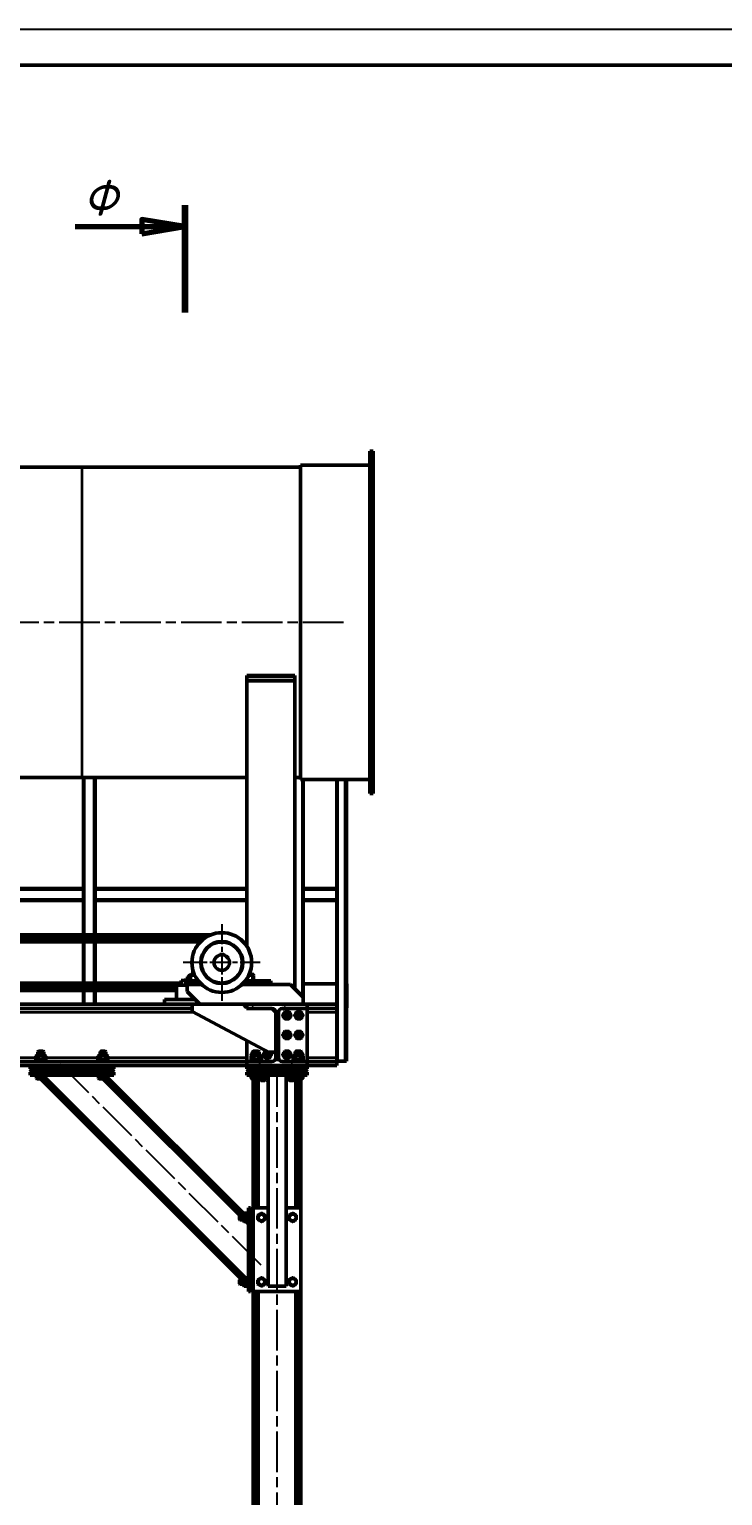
# Model space of a CAD drawing. Header units: millimetres. Extents: x 0 to 25230, y 0 to 17820.
# Drawn here: x 16564 to 19466, y 11676 to 17820 of the extents above; entities that cross this region are included whole.
import ezdxf

# ---------------------------------------------------------------- set-up
doc = ezdxf.new("R2010")
doc.units = ezdxf.units.MM
doc.header["$LTSCALE"] = 30
doc.linetypes.add('CHAIN', pattern=[0.7087, 0.4724, -0.0591, 0.1181, -0.0591])
for name, color, linetype, lineweight in [('Видимые тонкие (ГОСТ)', 7, 'Continuous', 35), ('Видимый контур (ГОСТ)', 7, 'Continuous', 50), ('Кромка (ГОСТ)', 7, 'Continuous', 50), ('Линия  разреза (ГОСТ)', 7, 'CHAIN', 70), ('Линия резьбы (ГОСТ)', 7, 'Continuous', 25), ('Маркер центра (ГОСТ)', 7, 'Continuous', 25), ('Осевая линия (ГОСТ)', 7, 'Continuous', 25), ('Штриховка (ГОСТ)', 7, 'Continuous', 18)]:
    doc.layers.add(name, color=color, linetype=linetype, lineweight=lineweight)
doc.styles.add('Увеличенный текст (ГОСТ)', font='GOST Common Italic.ttf')

# ---------------------------------------------------------------- blocks, each defined once
blk = doc.blocks.new('Рамки ГОСТ_ граница 594x841_2')
at = {"layer": 'Кромка (ГОСТ)', "lineweight": 25}
blk.add_line((0, 594), (841, 594), dxfattribs=at)
at = {"layer": 'Кромка (ГОСТ)'}
blk.add_line((836, 589), (20, 589), dxfattribs=at)
blk = doc.blocks.new('2dTransSection11')
at = {"layer": 'Линия  разреза (ГОСТ)', "linetype": 'Continuous', "lineweight": 140}
blk.add_line((573.81, 569.46), (573.81, 554.46), dxfattribs=at)
at = {"layer": 'Линия  разреза (ГОСТ)', "linetype": 'Continuous'}
for p, q in [((573.81, 566.46), (567.81, 567.46)), ((567.81, 567.46), (567.81, 565.46)), ((558.51, 566.46), (567.81, 566.46)), ((567.81, 566.46), (573.81, 566.46)), ((567.81, 565.46), (573.81, 566.46))]:
    blk.add_line(p, q, dxfattribs=at)
at = {"layer": 'Линия  разреза (ГОСТ)', "linetype": 'Continuous', "flags": 128}
blk.add_lwpolyline([(567.81, 565.46), (573.81, 566.46), (567.81, 567.46), (567.81, 565.46)], dxfattribs=at)
at = {"layer": 'Линия  разреза (ГОСТ)'}
blk.add_solid([(567.81, 565.46), (573.81, 566.46), (567.81, 567.46), (567.81, 565.46)], dxfattribs=at)
at = {"layer": 'Линия  разреза (ГОСТ)', "insert": (559.62, 567.96), "char_height": 5, "attachment_point": 7, "style": 'Увеличенный текст (ГОСТ)'}
blk.add_mtext('Ф', dxfattribs=at)

msp = doc.modelspace()

# ---------------------------------------------------------------- hatches: boundary and pattern name
at = {"layer": 'Штриховка (ГОСТ)'}
h = msp.add_hatch(dxfattribs=at)
h.set_pattern_fill('ANSI31', color=256, scale=762, angle=-14.99997778, style=0)
h.set_pattern_definition([(30, (0, 0), (-47.62503, 82.4889), [])])
edge = h.paths.add_edge_path()
edge.add_ellipse((17369.0679, 13909.9985), major_axis=(-32.5, 0), ratio=1, start_angle=0, end_angle=360)
h = msp.add_hatch(dxfattribs=at)
h.set_pattern_fill('ANSI31', color=256, scale=762, style=0)
h.set_pattern_definition([(45, (0, 0), (-67.35192, 67.35192), [])])
edge = h.paths.add_edge_path()
edge.add_line((17474.5679, 13734.9985), (17474.5679, 13717.4985))
edge.add_line((17474.5679, 13717.4985), (17579.0679, 13717.4985))
edge.add_ellipse((17579.0679, 13701.4985), major_axis=(16, 0), ratio=1, start_angle=0, end_angle=90, ccw=False)
edge.add_line((17595.0679, 13701.4985), (17595.0679, 13511.4985))
edge.add_ellipse((17579.0679, 13511.4985), major_axis=(0, -16), ratio=1, start_angle=0, end_angle=90, ccw=False)
edge.add_line((17579.0679, 13495.4985), (17474.5679, 13495.4985))
edge.add_line((17474.5679, 13495.4985), (17474.5679, 13477.9985))
edge.add_line((17474.5679, 13477.9985), (17726.5679, 13477.9985))
edge.add_line((17726.5679, 13477.9985), (17726.5679, 13495.4985))
edge.add_line((17726.5679, 13495.4985), (17622.0679, 13495.4985))
edge.add_ellipse((17622.0679, 13511.4985), major_axis=(-16, 0), ratio=1, start_angle=0, end_angle=90, ccw=False)
edge.add_line((17606.0679, 13511.4985), (17606.0679, 13701.4985))
edge.add_ellipse((17622.0679, 13701.4985), major_axis=(0, 16), ratio=1, start_angle=0, end_angle=90, ccw=False)
edge.add_line((17622.0679, 13717.4985), (17726.5679, 13717.4985))
edge.add_line((17726.5679, 13717.4985), (17726.5679, 13734.9985))
edge.add_line((17726.5679, 13734.9985), (17474.5679, 13734.9985))

# ---------------------------------------------------------------- linework, layer by layer
at = {"layer": 'Видимые тонкие (ГОСТ)'}
for p, q in [((16783.4214, 15984.9985), (16783.4214, 14684.9985)), ((16794.0679, 14026.5787), (16794.0679, 14684.9985)), ((16835.0679, 14026.5787), (16835.0679, 14684.9985)), ((17705.0679, 14676.4985), (17705.0679, 13769.4985)), ((17855.0679, 13496.4985), (17855.0679, 14676.4985)), ((17886.0679, 13496.4985), (17886.0679, 14676.4985)), ((15969.5679, 14215.9985), (16789.5679, 14215.9985)), ((16839.5679, 14215.9985), (17474.5679, 14215.9985)), ((17709.5679, 14215.9985), (17850.5679, 14215.9985)), ((15969.5679, 14174.9985), (16789.5679, 14174.9985)), ((16839.5679, 14174.9985), (17474.5679, 14174.9985)), ((17709.5679, 14174.9985), (17850.5679, 14174.9985)), ((16794.0679, 13823.6183), (16794.0679, 13996.3787)), ((16835.0679, 13823.6183), (16835.0679, 13996.3787)), ((17224.0679, 13817.4985), (17224.0679, 13842.4985)), ((17241.5679, 13855.9985), (17236.5679, 13855.9985)), ((17241.5679, 13860.9985), (17241.5679, 13855.9985)), ((17241.5679, 13833.9985), (17241.5679, 13855.9985)), ((17241.5679, 13855.9985), (17256.3337, 13855.9985)), ((17481.8021, 13855.9985), (17496.5679, 13855.9985)), ((17496.5679, 13855.9985), (17496.5679, 13860.9985)), ((17501.5679, 13855.9985), (17496.5679, 13855.9985)), ((17496.5679, 13855.9985), (17496.5679, 13833.9985)), ((16794.0679, 13734.9985), (16794.0679, 13793.4183)), ((16835.0679, 13734.9985), (16835.0679, 13793.4183)), ((10113.0679, 13701.4985), (17251.6561, 13701.4985)), ((17726.5679, 13701.4985), (17850.5679, 13701.4985)), ((10056.7113, 13511.4985), (16590.7833, 13511.4985)), ((16632.3525, 13511.4985), (16850.7833, 13511.4985)), ((16892.3525, 13511.4985), (17474.5679, 13511.4985)), ((17726.5679, 13511.4985), (17850.5679, 13511.4985)), ((17457.6342, 12581.9985), (16616.6342, 13422.9985)), ((17471.5269, 12589.319), (16629.5679, 13431.278)), ((16853.5679, 13437.7948), (16853.3642, 13437.9985)), ((17442.5679, 12848.7948), (16868.3642, 13422.9985)), ((17460.0679, 12852.508), (16889.2445, 13423.3314)), ((17523.5679, 12881.9985), (17523.5679, 13422.9985)), ((17677.5679, 12881.9985), (17677.5679, 13422.9985)), ((17460.0679, 12831.2948), (17459.3642, 12831.9985)), ((17480.5679, 12810.7948), (17466.6847, 12824.678)), ((17523.5679, 9554.9985), (17523.5679, 12531.9985)), ((17677.5679, 9554.9985), (17677.5679, 12531.9985))]:
    msp.add_line(p, q, dxfattribs=at)
at = {"layer": 'Видимый контур (ГОСТ)'}
for p, q in [((17988.0679, 14617.9985), (17988.0679, 16051.9985)), ((17988.0679, 16051.9985), (18003.0679, 16051.9985)), ((18003.0679, 14617.9985), (18003.0679, 16051.9985)), ((16783.4214, 15984.9985), (15369.2079, 15984.9985)), ((17698.0679, 15984.9985), (16783.4214, 15984.9985)), ((17698.0679, 14676.4985), (17698.0679, 15993.4985)), ((17698.0679, 15993.4985), (17988.0679, 15993.4985)), ((17674.5679, 15112.6854), (17474.5679, 15112.6854)), ((17474.5679, 15107.8971), (17474.5679, 15112.6854)), ((17474.5679, 15107.8971), (17674.5679, 15107.8971)), ((17474.5679, 15090.9985), (17474.5679, 15107.8971)), ((17474.5679, 15090.9985), (17474.5679, 13977.0414)), ((17674.5679, 15090.9985), (17474.5679, 15090.9985)), ((17674.5679, 15107.8971), (17674.5679, 15112.6854)), ((17674.5679, 15090.9985), (17674.5679, 15107.8971)), ((17674.5679, 13799.9985), (17674.5679, 15090.9985)), ((15369.2079, 14684.9985), (16783.4214, 14684.9985)), ((17474.5679, 14684.9985), (16783.4214, 14684.9985)), ((16789.5679, 14220.4985), (16789.5679, 14684.9985)), ((16839.5679, 14220.4985), (16839.5679, 14684.9985)), ((17698.0679, 14684.9985), (17674.5679, 14684.9985)), ((17698.0679, 14676.4985), (17988.0679, 14676.4985)), ((17709.5679, 14676.4985), (17709.5679, 14220.4985)), ((17850.5679, 13734.9985), (17850.5679, 14676.4985)), ((17890.5679, 13496.4985), (17890.5679, 14676.4985)), ((17988.0679, 14617.9985), (18003.0679, 14617.9985)), ((15969.5679, 14220.4985), (16789.5679, 14220.4985)), ((16789.5679, 14220.4985), (16789.5679, 14215.9985)), ((16789.5679, 14174.9985), (16789.5679, 14215.9985)), ((16839.5679, 14220.4985), (17474.5679, 14220.4985)), ((16839.5679, 14220.4985), (16839.5679, 14215.9985)), ((16839.5679, 14174.9985), (16839.5679, 14215.9985)), ((17709.5679, 14220.4985), (17850.5679, 14220.4985)), ((17709.5679, 14215.9985), (17709.5679, 14220.4985)), ((17709.5679, 14215.9985), (17709.5679, 14174.9985)), ((15969.5679, 14170.4985), (16789.5679, 14170.4985)), ((16789.5679, 14174.9985), (16789.5679, 14170.4985)), ((16789.5679, 14026.5787), (16789.5679, 14170.4985)), ((16839.5679, 14174.9985), (16839.5679, 14170.4985)), ((16839.5679, 14026.5787), (16839.5679, 14170.4985)), ((16839.5679, 14170.4985), (17474.5679, 14170.4985)), ((17709.5679, 14170.4985), (17709.5679, 14174.9985)), ((17709.5679, 14170.4985), (17709.5679, 13764.9985)), ((17709.5679, 14170.4985), (17850.5679, 14170.4985)), ((17323.9674, 14026.5787), (10938.0679, 14026.5787)), ((17303.2123, 14016.2437), (10938.0679, 14016.2437)), ((17289.8772, 14006.7137), (10938.0679, 14006.7137)), ((17278.716, 13996.3787), (10938.0679, 13996.3787)), ((16789.5679, 13823.6183), (16789.5679, 13996.3787)), ((16839.5679, 13823.6183), (16839.5679, 13996.3787)), ((17361.0679, 13943.3985), (17377.0679, 13943.3985)), ((17361.0679, 13941.4985), (17361.0679, 13943.3985)), ((17361.0679, 13942.4985), (17361.5679, 13942.9985)), ((17377.0679, 13942.4985), (17361.0679, 13942.4985)), ((17361.5679, 13942.9985), (17376.5679, 13942.9985)), ((17376.5679, 13942.9985), (17377.0679, 13942.4985)), ((17377.0679, 13943.3985), (17377.0679, 13941.4985)), ((9524.5679, 13823.6183), (17199.0679, 13823.6183)), ((17199.0679, 13834.9985), (17219.0679, 13834.9985)), ((17199.0679, 13814.9985), (17199.0679, 13834.9985)), ((17219.0679, 13842.4985), (17224.0679, 13842.4985)), ((17219.0679, 13842.4985), (17219.0679, 13834.9985)), ((17219.0679, 13814.9985), (17219.0679, 13834.9985)), ((17236.5679, 13842.4985), (17224.0679, 13842.4985)), ((17224.5679, 13833.9985), (17269.8258, 13833.9985)), ((17224.5679, 13817.9985), (17224.5679, 13833.9985)), ((17230.2116, 13854.2803), (17230.2116, 13845.6985)), ((17231.6846, 13845.6985), (17230.2116, 13845.6985)), ((17232.6679, 13855.6985), (17230.244, 13854.2991)), ((17231.4179, 13844.399), (17231.4179, 13845.6985)), ((17231.6846, 13845.6985), (17235.7158, 13845.6985)), ((17232.6679, 13855.6985), (17236.5679, 13855.6985)), ((17236.5679, 13845.6985), (17235.7158, 13845.6985)), ((17236.5679, 13855.9985), (17236.5679, 13833.9985)), ((17254.0722, 13860.9985), (17241.5679, 13860.9985)), ((17248.4679, 13875.9985), (17247.5679, 13875.4789)), ((17247.5679, 13875.4789), (17247.5679, 13873.8712)), ((17247.5679, 13873.8712), (17247.5679, 13860.9985)), ((17248.4679, 13875.9985), (17248.7807, 13875.9985)), ((17468.31, 13833.9985), (17574.5679, 13833.9985)), ((17496.5679, 13860.9985), (17484.0635, 13860.9985)), ((17501.5679, 13833.9985), (17501.5679, 13855.9985)), ((17574.5679, 13817.9985), (17574.5679, 13833.9985)), ((9524.5679, 13813.2833), (17179.0679, 13813.2833)), ((9524.5679, 13803.7533), (17179.0679, 13803.7533)), ((9524.5679, 13793.4183), (17179.0679, 13793.4183)), ((16789.5679, 13734.9985), (16789.5679, 13793.4183)), ((16839.5679, 13734.9985), (16839.5679, 13793.4183)), ((17179.0679, 13814.9985), (17224.5679, 13814.9985)), ((17179.0679, 13754.9985), (17179.0679, 13814.9985)), ((17224.0679, 13817.4985), (17219.0679, 13817.4985)), ((17219.0679, 13816.9985), (17224.5679, 13816.9985)), ((17219.0679, 13815.9985), (17224.5679, 13815.9985)), ((17219.0679, 13815.9985), (17224.5679, 13815.9985)), ((17224.0679, 13817.4985), (17224.5679, 13817.4985)), ((17224.5679, 13817.9985), (17284.4452, 13817.9985)), ((17224.5679, 13817.9985), (17224.5679, 13787.9985)), ((17224.5679, 13787.9985), (17277.5679, 13734.9985)), ((17453.6906, 13817.9985), (17574.5679, 13817.9985)), ((17656.5679, 13817.9985), (17574.5679, 13817.9985)), ((17709.5679, 13764.9985), (17656.5679, 13817.9985)), ((17709.5679, 13820.4985), (17850.5679, 13820.4985)), ((17709.5679, 13734.9985), (17709.5679, 13764.9985)), ((17890.5679, 13820.4985), (17892.5679, 13820.4985)), ((17892.5679, 13720.4985), (17892.5679, 13820.4985)), ((10113.0679, 13734.9985), (17129.0679, 13734.9985)), ((16234.5679, 13717.4985), (17245.0679, 13717.4985)), ((17129.0679, 13754.9985), (17257.5679, 13754.9985)), ((17129.0679, 13734.9985), (17129.0679, 13754.9985)), ((17129.0679, 13734.9985), (17277.5679, 13734.9985)), ((17245.0679, 13704.9985), (17245.0679, 13734.9985)), ((17565.0679, 13534.9985), (17245.0679, 13704.9985)), ((17277.5679, 13734.9985), (17474.5679, 13734.9985)), ((17458.0679, 13734.9985), (17473.0679, 13719.9985)), ((17473.0679, 13719.9985), (17473.0679, 13716.9985)), ((17473.0679, 13717.4985), (17474.5679, 13717.4985)), ((17473.0679, 13716.9985), (17580.0679, 13716.9985)), ((17474.5679, 13734.9985), (17474.5679, 13717.4985)), ((17726.5679, 13734.9985), (17474.5679, 13734.9985)), ((17474.5679, 13717.4985), (17474.5679, 13716.9985)), ((17474.5679, 13717.4985), (17579.0679, 13717.4985)), ((17580.0679, 13716.9985), (17595.0598, 13702.0065)), ((17595.0679, 13701.4985), (17595.0679, 13511.4985)), ((17606.0679, 13511.4985), (17606.0679, 13701.4985)), ((17622.0679, 13717.4985), (17726.5679, 13717.4985)), ((17640.5679, 13703.9985), (17640.5679, 13704.2157)), ((17640.748, 13703.9985), (17640.748, 13704.2264)), ((17642.5679, 13704.2157), (17642.5679, 13703.9985)), ((17690.5679, 13703.9985), (17690.5679, 13704.2157)), ((17690.748, 13703.9985), (17690.748, 13704.2264)), ((17692.5679, 13704.2157), (17692.5679, 13703.9985)), ((17726.5679, 13717.4985), (17726.5679, 13734.9985)), ((17726.5679, 13734.9985), (17850.5679, 13734.9985)), ((17726.5679, 13495.4985), (17726.5679, 13717.4985)), ((17726.5679, 13717.4985), (17850.5679, 13717.4985)), ((17850.5679, 13734.9985), (17850.5679, 13717.4985)), ((17850.5679, 13717.4985), (17850.5679, 13701.4985)), ((17850.5679, 13701.4985), (17850.5679, 13511.4985)), ((17890.5679, 13720.4985), (17892.5679, 13720.4985)), ((17474.5679, 13583.0766), (17474.5679, 13495.4985)), ((17640.5679, 13621.4985), (17640.5679, 13621.7157)), ((17640.748, 13621.4985), (17640.748, 13621.7264)), ((17642.5679, 13621.7157), (17642.5679, 13621.4985)), ((16595.3679, 13520.4985), (16590.7833, 13517.8516)), ((16590.7833, 13517.8516), (16590.7833, 13504.1454)), ((16627.7679, 13520.4985), (16595.3679, 13520.4985)), ((16601.5679, 13537.9985), (16599.5679, 13535.9985)), ((16623.5679, 13535.9985), (16599.5679, 13535.9985)), ((16599.5679, 13520.4985), (16599.5679, 13535.9985)), ((16601.1756, 13517.8516), (16601.1756, 13504.1454)), ((16601.5679, 13537.9985), (16621.5679, 13537.9985)), ((16621.5679, 13537.9985), (16623.5679, 13535.9985)), ((16621.9602, 13517.8516), (16621.9602, 13504.1454)), ((16623.5679, 13520.4985), (16623.5679, 13535.9985)), ((16627.7679, 13520.4985), (16632.3525, 13517.8516)), ((16632.3525, 13517.8516), (16632.3525, 13504.1454)), ((16855.3679, 13520.4985), (16850.7833, 13517.8516)), ((16850.7833, 13517.8516), (16850.7833, 13504.1454)), ((16887.7679, 13520.4985), (16855.3679, 13520.4985)), ((16861.5679, 13537.9985), (16859.5679, 13535.9985)), ((16883.5679, 13535.9985), (16859.5679, 13535.9985)), ((16859.5679, 13520.4985), (16859.5679, 13535.9985)), ((16861.1756, 13517.8516), (16861.1756, 13504.1454)), ((16861.5679, 13537.9985), (16881.5679, 13537.9985)), ((16881.5679, 13537.9985), (16883.5679, 13535.9985)), ((16881.9602, 13517.8516), (16881.9602, 13504.1454)), ((16883.5679, 13520.4985), (16883.5679, 13535.9985)), ((16887.7679, 13520.4985), (16892.3525, 13517.8516)), ((16892.3525, 13517.8516), (16892.3525, 13504.1454)), ((17496.8679, 13520.4985), (17492.2833, 13517.8516)), ((17492.2833, 13517.8516), (17492.2833, 13504.1454)), ((17529.2679, 13520.4985), (17496.8679, 13520.4985)), ((17503.0679, 13537.9985), (17501.0679, 13535.9985)), ((17525.0679, 13535.9985), (17501.0679, 13535.9985)), ((17501.0679, 13520.4985), (17501.0679, 13535.9985)), ((17502.6756, 13517.8516), (17502.6756, 13504.1454)), ((17503.0679, 13537.9985), (17523.0679, 13537.9985)), ((17508.5679, 13538.9985), (17508.5679, 13539.2157)), ((17508.748, 13538.9985), (17508.748, 13539.2264)), ((17510.5679, 13539.2157), (17510.5679, 13538.9985)), ((17523.0679, 13537.9985), (17525.0679, 13535.9985)), ((17523.4602, 13517.8516), (17523.4602, 13504.1454)), ((17525.0679, 13520.4985), (17525.0679, 13535.9985)), ((17529.2679, 13520.4985), (17533.8525, 13517.8516)), ((17530.0675, 13520.4985), (17529.2679, 13520.4985)), ((17530.0675, 13520.4985), (17534.6521, 13517.8516)), ((17533.8525, 13517.8516), (17533.8525, 13504.1454)), ((17534.6521, 13517.8516), (17534.6521, 13504.1454)), ((17595.0679, 13534.9985), (17565.0679, 13534.9985)), ((17640.5679, 13538.9985), (17640.5679, 13539.2157)), ((17640.748, 13538.9985), (17640.748, 13539.2264)), ((17642.5679, 13539.2157), (17642.5679, 13538.9985)), ((17671.8679, 13520.4985), (17667.2833, 13517.8516)), ((17667.2833, 13517.8516), (17667.2833, 13504.1454)), ((17704.2679, 13520.4985), (17671.8679, 13520.4985)), ((17678.0679, 13537.9985), (17676.0679, 13535.9985)), ((17700.0679, 13535.9985), (17676.0679, 13535.9985)), ((17676.0679, 13520.4985), (17676.0679, 13535.9985)), ((17677.6756, 13517.8516), (17677.6756, 13504.1454)), ((17678.0679, 13537.9985), (17698.0679, 13537.9985)), ((17690.5679, 13538.9985), (17690.5679, 13539.2157)), ((17690.748, 13538.9985), (17690.748, 13539.2264)), ((17692.5679, 13539.2157), (17692.5679, 13538.9985)), ((17698.0679, 13537.9985), (17700.0679, 13535.9985)), ((17698.4602, 13517.8516), (17698.4602, 13504.1454)), ((17700.0679, 13520.4985), (17700.0679, 13535.9985)), ((17704.2679, 13520.4985), (17708.8525, 13517.8516)), ((17705.0675, 13520.4985), (17704.2679, 13520.4985)), ((17705.0675, 13520.4985), (17709.6521, 13517.8516)), ((17708.8525, 13517.8516), (17708.8525, 13504.1454)), ((17709.6521, 13517.8516), (17709.6521, 13504.1454)), ((9222.5679, 13477.9985), (17474.5679, 13477.9985)), ((16234.5679, 13495.4985), (17474.5679, 13495.4985)), ((16566.5679, 13464.9985), (16566.5679, 13477.9985)), ((16566.5679, 13477.9985), (16916.5679, 13477.9985)), ((16916.5679, 13464.9985), (16566.5679, 13464.9985)), ((16566.5679, 13464.9985), (16573.5679, 13457.9985)), ((16573.5679, 13457.9985), (16566.5679, 13450.9985)), ((16909.5679, 13457.9985), (16573.5679, 13457.9985)), ((16573.5679, 13457.9985), (16909.5679, 13457.9985)), ((16595.3679, 13501.4985), (16590.7833, 13504.1454)), ((16629.8179, 13501.4985), (16593.3179, 13501.4985)), ((16593.3179, 13501.4985), (16593.3179, 13495.4985)), ((16627.7679, 13501.4985), (16632.3525, 13504.1454)), ((16629.8179, 13501.4985), (16629.8179, 13495.4985)), ((16855.3679, 13501.4985), (16850.7833, 13504.1454)), ((16889.8179, 13501.4985), (16853.3179, 13501.4985)), ((16853.3179, 13501.4985), (16853.3179, 13495.4985)), ((16887.7679, 13501.4985), (16892.3525, 13504.1454)), ((16889.8179, 13501.4985), (16889.8179, 13495.4985)), ((16909.5679, 13457.9985), (16916.5679, 13464.9985)), ((16916.5679, 13450.9985), (16909.5679, 13457.9985)), ((16916.5679, 13464.9985), (16916.5679, 13477.9985)), ((17579.0679, 13495.4985), (17474.5679, 13495.4985)), ((17474.5679, 13495.4985), (17474.5679, 13477.9985)), ((17474.5679, 13477.9985), (17726.5679, 13477.9985)), ((17474.5679, 13464.9985), (17474.5679, 13477.9985)), ((17481.5679, 13457.9985), (17474.5679, 13464.9985)), ((17726.5679, 13464.9985), (17474.5679, 13464.9985)), ((17481.5679, 13457.9985), (17474.5679, 13450.9985)), ((17481.5679, 13457.9985), (17719.5679, 13457.9985)), ((17719.5679, 13457.9985), (17481.5679, 13457.9985)), ((17496.8679, 13501.4985), (17492.2833, 13504.1454)), ((17531.3179, 13501.4985), (17494.8179, 13501.4985)), ((17494.8179, 13501.4985), (17494.8179, 13495.4985)), ((17529.2679, 13501.4985), (17533.8525, 13504.1454)), ((17530.0675, 13501.4985), (17534.6521, 13504.1454)), ((17531.3179, 13501.4985), (17531.3179, 13495.4985)), ((17726.5679, 13495.4985), (17622.0679, 13495.4985)), ((17671.8679, 13501.4985), (17667.2833, 13504.1454)), ((17706.3179, 13501.4985), (17669.8179, 13501.4985)), ((17669.8179, 13501.4985), (17669.8179, 13495.4985)), ((17704.2679, 13501.4985), (17708.8525, 13504.1454)), ((17705.0675, 13501.4985), (17709.6521, 13504.1454)), ((17706.3179, 13501.4985), (17706.3179, 13495.4985)), ((17719.5679, 13457.9985), (17726.5679, 13464.9985)), ((17719.5679, 13457.9985), (17726.5679, 13450.9985)), ((17726.5679, 13477.9985), (17726.5679, 13495.4985)), ((17726.5679, 13495.4985), (17850.5679, 13495.4985)), ((17726.5679, 13464.9985), (17726.5679, 13477.9985)), ((17726.5679, 13477.9985), (17850.5679, 13477.9985)), ((17850.5679, 13511.4985), (17850.5679, 13495.4985)), ((17850.5679, 13496.4985), (17855.0679, 13496.4985)), ((17850.5679, 13495.4985), (17850.5679, 13477.9985)), ((17886.0679, 13496.4985), (17855.0679, 13496.4985)), ((17886.0679, 13496.4985), (17890.5679, 13496.4985)), ((16566.5679, 13450.9985), (16916.5679, 13450.9985)), ((16566.5679, 13450.9985), (16566.5679, 13437.9985)), ((16916.5679, 13437.9985), (16566.5679, 13437.9985)), ((16593.5679, 13425.1258), (16593.5679, 13437.9985)), ((16593.5679, 13425.1258), (16593.5679, 13423.5181)), ((16594.4679, 13422.9985), (16593.5679, 13423.5181)), ((16628.6679, 13422.9985), (16594.4679, 13422.9985)), ((16611.5679, 13425.1258), (16611.5679, 13437.9985)), ((17452.6844, 12581.9985), (16611.6844, 13422.9985)), ((17460.743, 12586.6678), (16624.4123, 13422.9985)), ((16628.6679, 13422.9985), (16629.5679, 13423.5181)), ((16629.5679, 13425.1258), (16629.5679, 13437.9985)), ((16629.5679, 13423.5181), (16629.5679, 13425.1258)), ((16853.5679, 13425.1258), (16853.5679, 13437.9985)), ((16853.5679, 13425.1258), (16853.5679, 13423.5181)), ((16854.4679, 13422.9985), (16853.5679, 13423.5181)), ((16888.6679, 13422.9985), (16854.4679, 13422.9985)), ((16871.5679, 13425.1258), (16871.5679, 13437.9985)), ((17452.7992, 12851.9985), (16881.7992, 13422.9985)), ((16888.6679, 13422.9985), (16889.5679, 13423.5181)), ((16889.5679, 13425.1258), (16889.5679, 13437.9985)), ((17460.785, 12856.7406), (16889.5679, 13427.9577)), ((16889.5679, 13423.5181), (16889.5679, 13425.1258)), ((16916.5679, 13450.9985), (16916.5679, 13437.9985)), ((17474.5679, 13450.9985), (17726.5679, 13450.9985)), ((17474.5679, 13450.9985), (17474.5679, 13437.9985)), ((17726.5679, 13437.9985), (17474.5679, 13437.9985)), ((17492.7092, 13425.1258), (17492.7092, 13437.9985)), ((17495.0679, 13423.5181), (17494.1002, 13424.0768)), ((17495.0679, 13425.1258), (17495.0679, 13437.9985)), ((17495.0679, 13425.1258), (17495.0679, 13423.5181)), ((17495.9679, 13422.9985), (17495.0679, 13423.5181)), ((17530.1679, 13422.9985), (17495.9679, 13422.9985)), ((17500.5679, 12881.9985), (17500.5679, 13422.9985)), ((17512.5679, 12881.9985), (17512.5679, 13422.9985)), ((17513.0679, 13425.1258), (17513.0679, 13437.9985)), ((17527.0679, 13421.9985), (17525.3358, 13422.9985)), ((17527.0679, 13421.9985), (17554.0679, 13421.9985)), ((17530.1679, 13422.9985), (17531.0679, 13423.5181)), ((17530.5679, 13421.9985), (17530.5679, 13417.1651)), ((17530.5679, 13417.1651), (17550.5679, 13417.1651)), ((17532.2346, 13415.4985), (17530.5679, 13417.1651)), ((17531.0679, 13425.1258), (17531.0679, 13437.9985)), ((17531.0679, 13423.5181), (17531.0679, 13425.1258)), ((17531.0679, 13423.5181), (17532.0356, 13424.0768)), ((17548.9012, 13415.4985), (17532.2346, 13415.4985)), ((17533.4266, 13425.1258), (17533.4266, 13437.9985)), ((17548.9012, 13415.4985), (17550.5679, 13417.1651)), ((17549.2281, 13424.2043), (17549.2281, 13435.7927)), ((17550.5679, 13421.9985), (17550.5679, 13417.1651)), ((17554.0679, 13437.9985), (17557.8884, 13435.7927)), ((17554.0679, 13421.9985), (17557.8884, 13424.2043)), ((17557.8884, 13424.2043), (17557.8884, 13435.7927)), ((17562.5679, 12554.115), (17562.5679, 13437.9985)), ((17638.5679, 12554.115), (17638.5679, 13437.9985)), ((17647.0679, 13437.9985), (17643.2474, 13435.7927)), ((17643.2474, 13424.2043), (17643.2474, 13435.7927)), ((17647.0679, 13421.9985), (17643.2474, 13424.2043)), ((17647.0679, 13421.9985), (17674.0679, 13421.9985)), ((17650.5679, 13421.9985), (17650.5679, 13417.1651)), ((17650.5679, 13417.1651), (17670.5679, 13417.1651)), ((17652.2346, 13415.4985), (17650.5679, 13417.1651)), ((17651.9076, 13424.2043), (17651.9076, 13435.7927)), ((17668.9012, 13415.4985), (17652.2346, 13415.4985)), ((17667.7092, 13425.1258), (17667.7092, 13437.9985)), ((17668.9012, 13415.4985), (17670.5679, 13417.1651)), ((17670.0679, 13423.5181), (17669.1002, 13424.0768)), ((17670.0679, 13425.1258), (17670.0679, 13437.9985)), ((17670.0679, 13425.1258), (17670.0679, 13423.5181)), ((17670.9679, 13422.9985), (17670.0679, 13423.5181)), ((17670.5679, 13421.9985), (17670.5679, 13417.1651)), ((17705.1679, 13422.9985), (17670.9679, 13422.9985)), ((17674.0679, 13421.9985), (17675.7999, 13422.9985)), ((17688.0679, 13425.1258), (17688.0679, 13437.9985)), ((17688.5679, 12881.9985), (17688.5679, 13422.9985)), ((17700.5679, 12881.9985), (17700.5679, 13422.9985)), ((17705.1679, 13422.9985), (17706.0679, 13423.5181)), ((17706.0679, 13425.1258), (17706.0679, 13437.9985)), ((17706.0679, 13423.5181), (17706.0679, 13425.1258)), ((17706.0679, 13423.5181), (17707.0356, 13424.0768)), ((17708.4266, 13425.1258), (17708.4266, 13437.9985)), ((17726.5679, 13450.9985), (17726.5679, 13437.9985)), ((17442.5679, 12850.3318), (17444.2346, 12851.9985)), ((17442.5679, 12833.6651), (17442.5679, 12850.3318)), ((17444.2346, 12851.9985), (17444.2346, 12831.9985)), ((17460.0679, 12851.9985), (17444.2346, 12851.9985)), ((17460.0679, 12855.4985), (17462.2737, 12859.319)), ((17460.0679, 12855.4985), (17460.0679, 12828.4985)), ((17462.2737, 12859.319), (17473.8621, 12859.319)), ((17462.2737, 12850.6587), (17473.8621, 12850.6587)), ((17476.0679, 12855.4985), (17473.8621, 12859.319)), ((17476.0679, 12856.7485), (17476.0679, 12827.2485)), ((17476.0679, 12856.7485), (17480.5679, 12856.7485)), ((17480.5679, 12881.9985), (17489.5679, 12881.9985)), ((17480.5679, 12531.9985), (17480.5679, 12881.9985)), ((17500.5679, 12870.9985), (17489.5679, 12881.9985)), ((17489.5679, 12881.9985), (17489.5679, 12531.9985)), ((17562.5679, 12881.9985), (17500.5679, 12881.9985)), ((17500.5679, 12881.9985), (17500.5679, 12531.9985)), ((17700.5679, 12881.9985), (17638.5679, 12881.9985)), ((17700.5679, 12531.9985), (17700.5679, 12881.9985)), ((17442.5679, 12833.6651), (17444.2346, 12831.9985)), ((17460.0679, 12831.9985), (17444.2346, 12831.9985)), ((17460.0679, 12828.4985), (17462.2737, 12824.678)), ((17462.2737, 12833.3382), (17473.8621, 12833.3382)), ((17462.2737, 12824.678), (17473.8621, 12824.678)), ((17476.0679, 12828.4985), (17473.8621, 12824.678)), ((17476.0679, 12827.2485), (17480.5679, 12827.2485)), ((17480.5679, 12824.2298), (17477.5492, 12827.2485)), ((17442.5679, 12580.3318), (17444.2346, 12581.9985)), ((17442.5679, 12563.6651), (17442.5679, 12580.3318)), ((17442.5679, 12563.6651), (17444.2346, 12561.9985)), ((17444.2346, 12581.9985), (17444.2346, 12561.9985)), ((17460.0679, 12581.9985), (17444.2346, 12581.9985)), ((17460.0679, 12561.9985), (17444.2346, 12561.9985)), ((17460.0679, 12585.4985), (17462.2737, 12589.319)), ((17460.0679, 12585.4985), (17460.0679, 12558.4985)), ((17460.0679, 12558.4985), (17462.2737, 12554.678)), ((17462.2737, 12589.319), (17473.8621, 12589.319)), ((17462.2737, 12580.6587), (17473.8621, 12580.6587)), ((17462.2737, 12563.3382), (17473.8621, 12563.3382)), ((17462.2737, 12554.678), (17473.8621, 12554.678)), ((17476.0679, 12585.4985), (17473.8621, 12589.319)), ((17476.0679, 12558.4985), (17473.8621, 12554.678)), ((17476.0679, 12586.7485), (17476.0679, 12557.2485)), ((17476.0679, 12586.7485), (17480.5679, 12586.7485)), ((17476.0679, 12557.2485), (17480.5679, 12557.2485)), ((17480.5679, 12554.115), (17477.4344, 12557.2485)), ((17500.5679, 12542.9985), (17489.5679, 12531.9985)), ((17638.5679, 12554.115), (17562.5679, 12554.115)), ((17480.5679, 12531.9985), (17489.5679, 12531.9985)), ((17500.5679, 9554.9985), (17500.5679, 12531.9985)), ((17500.5679, 12531.9985), (17700.5679, 12531.9985)), ((17512.5679, 9554.9985), (17512.5679, 12531.9985)), ((17688.5679, 9554.9985), (17688.5679, 12531.9985)), ((17700.5679, 9554.9985), (17700.5679, 12531.9985))]:
    msp.add_line(p, q, dxfattribs=at)
for centre, radius in [((17369.0679, 13909.9985), 125), ((17369.0679, 13909.9985), 88), ((17369.0679, 13909.9985), 86), ((17369.0679, 13909.9985), 32.5), ((17641.5679, 13688.9985), 13.5), ((17691.5679, 13688.9985), 13.5), ((17641.5679, 13688.9985), 10.0002), ((17641.5679, 13688.9985), 10), ((17641.5679, 13688.9985), 8.3333), ((17691.5679, 13688.9985), 10.0002), ((17691.5679, 13688.9985), 10), ((17691.5679, 13688.9985), 8.3333), ((17641.5679, 13606.4985), 13.5), ((17641.5679, 13606.4985), 10.0002), ((17641.5679, 13606.4985), 10), ((17641.5679, 13606.4985), 8.3333), ((17691.5679, 13606.4985), 13.5), ((17691.5679, 13606.4985), 10.0002), ((17691.5679, 13606.4985), 10), ((17691.5679, 13606.4985), 8.3333), ((17559.5679, 13523.9985), 10.0002), ((17559.5679, 13523.9985), 10), ((17559.5679, 13523.9985), 8.3333), ((17641.5679, 13523.9985), 13.5), ((17641.5679, 13523.9985), 10.0002), ((17641.5679, 13523.9985), 10), ((17641.5679, 13523.9985), 8.3333), ((17535.5679, 12841.9985), 14.25), ((17665.5679, 12841.9985), 14.25), ((17535.5679, 12571.9985), 14.25), ((17665.5679, 12571.9985), 14.25)]:
    msp.add_circle(centre, radius, dxfattribs=at)
for centre, radius, start, end in [((17241.5679, 13855.9985), 5, 90, 180), ((17496.5679, 13855.9985), 5, 0, 90), ((17579.0679, 13701.4985), 16, 0, 90), ((17622.0679, 13701.4985), 16, 90, 180), ((17641.5679, 13688.9985), 15.25, 93.75979806, 100.38885782), ((17641.5679, 13688.9985), 15.25, 86.24020194, 93.08174878), ((17641.5679, 13688.9985), 15.25, 79.61114218, 86.24020194), ((17691.5679, 13688.9985), 15.25, 93.75979806, 100.38885782), ((17691.5679, 13688.9985), 15.25, 86.24020194, 93.08174878), ((17691.5679, 13688.9985), 15.25, 79.61114218, 86.24020194), ((17641.5679, 13688.9985), 15.25, 139.61114218, 160.38885782), ((17641.5679, 13688.9985), 15.25, 199.61114218, 220.38885782), ((17641.5679, 13688.9985), 15.25, 259.61114218, 280.38885782), ((17641.5679, 13688.9985), 15.25, 19.61114218, 40.38885782), ((17641.5679, 13688.9985), 15.25, 319.61114218, 340.38885782), ((17691.5679, 13688.9985), 15.25, 139.61114218, 160.38885782), ((17691.5679, 13688.9985), 15.25, 199.61114218, 220.38885782), ((17691.5679, 13688.9985), 15.25, 259.61114218, 280.38885782), ((17691.5679, 13688.9985), 15.25, 19.61114218, 40.38885782), ((17691.5679, 13688.9985), 15.25, 319.61114218, 340.38885782), ((17641.5679, 13606.4985), 15.25, 139.61114218, 160.38885782), ((17641.5679, 13606.4985), 15.25, 199.61114218, 220.38885782), ((17641.5679, 13606.4985), 15.25, 93.75979806, 100.38885782), ((17641.5679, 13606.4985), 15.25, 259.61114218, 280.38885782), ((17641.5679, 13606.4985), 15.25, 86.24020194, 93.08174878), ((17641.5679, 13606.4985), 15.25, 79.61114218, 86.24020194), ((17641.5679, 13606.4985), 15.25, 19.61114218, 40.38885782), ((17641.5679, 13606.4985), 15.25, 319.61114218, 340.38885782), ((17509.5679, 13523.9985), 15.25, 139.61114218, 160.38885782), ((17509.5679, 13523.9985), 13.5, 129.02280257, 195.7682082), ((17509.5679, 13523.9985), 10.0002, 148.21014684, 200.48696255), ((17509.5679, 13523.9985), 10, 148.21166938, 200.48731511), ((17509.5679, 13523.9985), 15.25, 93.75979806, 100.38885782), ((17509.5679, 13523.9985), 15.25, 86.24020194, 93.08174878), ((17509.5679, 13523.9985), 15.25, 79.61114218, 86.24020194), ((17559.5679, 13523.9985), 13.5, 86.41644418, 54.56905531), ((17641.5679, 13523.9985), 15.25, 139.61114218, 160.38885782), ((17641.5679, 13523.9985), 15.25, 199.61114218, 220.38885782), ((17641.5679, 13523.9985), 15.25, 93.75979806, 100.38885782), ((17641.5679, 13523.9985), 15.25, 86.24020194, 93.08174878), ((17641.5679, 13523.9985), 15.25, 79.61114218, 86.24020194), ((17641.5679, 13523.9985), 15.25, 19.61114218, 40.38885782), ((17641.5679, 13523.9985), 15.25, 319.61114218, 340.38885782), ((17691.5679, 13523.9985), 15.25, 93.75979806, 100.38885782), ((17691.5679, 13523.9985), 15.25, 86.24020194, 93.08174878), ((17691.5679, 13523.9985), 15.25, 79.61114218, 86.24020194), ((17691.5679, 13523.9985), 13.5, 344.97388624, 50.97719743), ((17691.5679, 13523.9985), 10.0002, 339.51303745, 31.78985316), ((17691.5679, 13523.9985), 10, 339.51268489, 31.78833062), ((17691.5679, 13523.9985), 15.25, 19.61114218, 40.38885782), ((17579.0679, 13511.4985), 16, 270, 0), ((17622.0679, 13511.4985), 16, 180, 270), ((17641.5679, 13523.9985), 15.25, 259.61114218, 280.38885782)]:
    msp.add_arc(centre, radius, start, end, dxfattribs=at)
for centre, start_param, end_param in [((17244.0679, 13844.2569), 4.707673287, 4.762378775), ((17244.0679, 13840.7401), 4.657058369, 4.661149788)]:
    msp.add_ellipse(centre, major_axis=(0.0597, -34.7556), ratio=0.363966258, start_param=start_param, end_param=end_param, dxfattribs=at)
for points, weights in [([(17230.2116, 13854.2803), (17233.4569, 13856.1408), (17236.5679, 13854.6114)], [1.16025403784, 1.32544552179, 1.18657623562]), ([(17230.244, 13854.2991), (17230.2278, 13854.2897), (17230.2116, 13854.2803)], [1.1617158348, 1.16098793706, 1.16025403784]), ([(17247.5679, 13873.8712), (17248.426, 13874.1572), (17249.2471, 13874.3899)], [1.16025403784, 1.1752672566, 1.18776897811]), ([(17624.2474, 13688.9985), (17628.5775, 13696.4985), (17632.9076, 13703.9985)], [1, 1.15470053838, 1]), ([(17632.9076, 13703.9985), (17641.5679, 13703.9985), (17650.2281, 13703.9985)], [1, 1.15470053838, 1]), ([(17650.2281, 13703.9985), (17654.5583, 13696.4985), (17658.8884, 13688.9985)], [1, 1.15470053838, 1]), ([(17674.2474, 13688.9985), (17678.5775, 13696.4985), (17682.9076, 13703.9985)], [1, 1.15470053838, 1]), ([(17682.9076, 13703.9985), (17691.5679, 13703.9985), (17700.2281, 13703.9985)], [1, 1.15470053838, 1]), ([(17700.2281, 13703.9985), (17704.5583, 13696.4985), (17708.8884, 13688.9985)], [1, 1.15470053838, 1]), ([(17632.9076, 13673.9985), (17628.5775, 13681.4985), (17624.2474, 13688.9985)], [1, 1.15470053838, 1]), ([(17650.2281, 13673.9985), (17641.5679, 13673.9985), (17632.9076, 13673.9985)], [1, 1.15470053838, 1]), ([(17658.8884, 13688.9985), (17654.5583, 13681.4985), (17650.2281, 13673.9985)], [1, 1.15470053838, 1]), ([(17682.9076, 13673.9985), (17678.5775, 13681.4985), (17674.2474, 13688.9985)], [1, 1.15470053838, 1]), ([(17700.2281, 13673.9985), (17691.5679, 13673.9985), (17682.9076, 13673.9985)], [1, 1.15470053838, 1]), ([(17708.8884, 13688.9985), (17704.5583, 13681.4985), (17700.2281, 13673.9985)], [1, 1.15470053838, 1]), ([(17624.2474, 13606.4985), (17628.5775, 13613.9985), (17632.9076, 13621.4985)], [1, 1.15470053838, 1]), ([(17632.9076, 13591.4985), (17628.5775, 13598.9985), (17624.2474, 13606.4985)], [1, 1.15470053838, 1]), ([(17632.9076, 13621.4985), (17641.5679, 13621.4985), (17650.2281, 13621.4985)], [1, 1.15470053838, 1]), ([(17650.2281, 13591.4985), (17641.5679, 13591.4985), (17632.9076, 13591.4985)], [1, 1.15470053838, 1]), ([(17650.2281, 13621.4985), (17654.5583, 13613.9985), (17658.8884, 13606.4985)], [1, 1.15470053838, 1]), ([(17658.8884, 13606.4985), (17654.5583, 13598.9985), (17650.2281, 13591.4985)], [1, 1.15470053838, 1]), ([(17674.2474, 13606.4985), (17678.5775, 13613.9985), (17682.9076, 13621.4985)], [1, 1.15470053838, 1]), ([(17682.9076, 13591.4985), (17678.5775, 13598.9985), (17674.2474, 13606.4985)], [1, 1.15470053838, 1]), ([(17682.9076, 13621.4985), (17691.5679, 13621.4985), (17700.2281, 13621.4985)], [1, 1.15470053838, 1]), ([(17700.2281, 13591.4985), (17691.5679, 13591.4985), (17682.9076, 13591.4985)], [1, 1.15470053838, 1]), ([(17700.2281, 13621.4985), (17704.5583, 13613.9985), (17708.8884, 13606.4985)], [1, 1.15470053838, 1]), ([(17708.8884, 13606.4985), (17704.5583, 13598.9985), (17700.2281, 13591.4985)], [1, 1.15470053838, 1]), ([(16601.1756, 13517.8516), (16595.9794, 13520.8516), (16590.7833, 13517.8516)], [1, 1.15470053838, 1]), ([(16621.9602, 13517.8516), (16611.5679, 13520.8516), (16601.1756, 13517.8516)], [1, 1.15470053838, 1]), ([(16632.3525, 13517.8516), (16627.1563, 13520.8516), (16621.9602, 13517.8516)], [1, 1.15470053838, 1]), ([(16861.1756, 13517.8516), (16855.9794, 13520.8516), (16850.7833, 13517.8516)], [1, 1.15470053838, 1]), ([(16881.9602, 13517.8516), (16871.5679, 13520.8516), (16861.1756, 13517.8516)], [1, 1.15470053838, 1]), ([(16892.3525, 13517.8516), (16887.1563, 13520.8516), (16881.9602, 13517.8516)], [1, 1.15470053838, 1]), ([(17492.2474, 13523.9985), (17496.5775, 13531.4985), (17500.9076, 13538.9985)], [1, 1.15470053838, 1]), ([(17494.918, 13519.3727), (17493.6627, 13521.5471), (17492.2474, 13523.9985)], [1.06447770861, 1.04579561778, 1]), ([(17502.6756, 13517.8516), (17497.4794, 13520.8516), (17492.2833, 13517.8516)], [1, 1.15470053838, 1]), ([(17500.9076, 13538.9985), (17509.5679, 13538.9985), (17518.2281, 13538.9985)], [1, 1.15470053838, 1]), ([(17523.4602, 13517.8516), (17513.0679, 13520.8516), (17502.6756, 13517.8516)], [1, 1.15470053838, 1]), ([(17518.2281, 13538.9985), (17518.5214, 13538.4904), (17518.8055, 13537.9985)], [1, 1.00915818584, 1.01723205265]), ([(17533.8525, 13517.8516), (17528.6563, 13520.8516), (17523.4602, 13517.8516)], [1, 1.15470053838, 1]), ([(17525.0679, 13527.1517), (17525.9369, 13525.6466), (17526.8884, 13523.9985)], [1.04877185207, 1.03033380125, 1]), ([(17526.8884, 13523.9985), (17525.9369, 13522.3504), (17525.0679, 13520.8453)], [1, 1.03033380125, 1.04877185207]), ([(17534.6521, 13517.8516), (17533.0087, 13518.8004), (17531.5476, 13519.1823)], [1, 1.04424692359, 1.06318313698]), ([(17542.2474, 13523.9985), (17546.5775, 13531.4985), (17550.9076, 13538.9985)], [1, 1.15470053838, 1]), ([(17550.9076, 13508.9985), (17546.5775, 13516.4985), (17542.2474, 13523.9985)], [1, 1.15470053838, 1]), ([(17550.9076, 13538.9985), (17554.4461, 13538.9985), (17557.5385, 13538.9985)], [1, 1.05791079943, 1.07246479189]), ([(17576.8884, 13523.9985), (17572.5583, 13516.4985), (17568.2281, 13508.9985)], [1, 1.15470053838, 1]), ([(17570.5375, 13534.9985), (17573.5404, 13529.7974), (17576.8884, 13523.9985)], [1.05847737311, 1.11555790707, 1]), ([(17624.2474, 13523.9985), (17628.5775, 13531.4985), (17632.9076, 13538.9985)], [1, 1.15470053838, 1]), ([(17632.9076, 13508.9985), (17628.5775, 13516.4985), (17624.2474, 13523.9985)], [1, 1.15470053838, 1]), ([(17632.9076, 13538.9985), (17641.5679, 13538.9985), (17650.2281, 13538.9985)], [1, 1.15470053838, 1]), ([(17650.2281, 13538.9985), (17654.5583, 13531.4985), (17658.8884, 13523.9985)], [1, 1.15470053838, 1]), ([(17658.8884, 13523.9985), (17654.5583, 13516.4985), (17650.2281, 13508.9985)], [1, 1.15470053838, 1]), ([(17677.6756, 13517.8516), (17672.4794, 13520.8516), (17667.2833, 13517.8516)], [1, 1.15470053838, 1]), ([(17674.2474, 13523.9985), (17675.1989, 13525.6466), (17676.0679, 13527.1517)], [1, 1.03033380125, 1.04877185207]), ([(17676.0679, 13520.8453), (17675.1989, 13522.3504), (17674.2474, 13523.9985)], [1.04877185207, 1.03033380125, 1]), ([(17698.4602, 13517.8516), (17688.0679, 13520.8516), (17677.6756, 13517.8516)], [1, 1.15470053838, 1]), ([(17682.3303, 13537.9985), (17682.6143, 13538.4904), (17682.9076, 13538.9985)], [1.01723205265, 1.00915818584, 1]), ([(17682.9076, 13538.9985), (17691.5679, 13538.9985), (17700.2281, 13538.9985)], [1, 1.15470053838, 1]), ([(17708.8525, 13517.8516), (17703.6563, 13520.8516), (17698.4602, 13517.8516)], [1, 1.15470053838, 1]), ([(17700.2281, 13538.9985), (17704.5583, 13531.4985), (17708.8884, 13523.9985)], [1, 1.15470053838, 1]), ([(17708.8884, 13523.9985), (17707.5827, 13521.7369), (17706.4176, 13519.719)], [1, 1.04210038948, 1.0612862783]), ([(17709.6521, 13517.8516), (17708.0087, 13518.8004), (17706.5476, 13519.1823)], [1, 1.04424692359, 1.06318313698]), ([(16590.7833, 13504.1454), (16595.9794, 13501.1454), (16601.1756, 13504.1454)], [1, 1.15470053838, 1]), ([(16601.1756, 13504.1454), (16611.5679, 13501.1454), (16621.9602, 13504.1454)], [1, 1.15470053838, 1]), ([(16621.9602, 13504.1454), (16627.1563, 13501.1454), (16632.3525, 13504.1454)], [1, 1.15470053838, 1]), ([(16850.7833, 13504.1454), (16855.9794, 13501.1454), (16861.1756, 13504.1454)], [1, 1.15470053838, 1]), ([(16861.1756, 13504.1454), (16871.5679, 13501.1454), (16881.9602, 13504.1454)], [1, 1.15470053838, 1]), ([(16881.9602, 13504.1454), (16887.1563, 13501.1454), (16892.3525, 13504.1454)], [1, 1.15470053838, 1]), ([(17492.2833, 13504.1454), (17497.4794, 13501.1454), (17502.6756, 13504.1454)], [1, 1.15470053838, 1]), ([(17502.6756, 13504.1454), (17513.0679, 13501.1454), (17523.4602, 13504.1454)], [1, 1.15470053838, 1]), ([(17523.4602, 13504.1454), (17528.6563, 13501.1454), (17533.8525, 13504.1454)], [1, 1.15470053838, 1]), ([(17531.5476, 13502.8147), (17533.0087, 13503.1966), (17534.6521, 13504.1454)], [1.06318313698, 1.04424692359, 1]), ([(17568.2281, 13508.9985), (17559.5679, 13508.9985), (17550.9076, 13508.9985)], [1, 1.15470053838, 1]), ([(17650.2281, 13508.9985), (17641.5679, 13508.9985), (17632.9076, 13508.9985)], [1, 1.15470053838, 1]), ([(17667.2833, 13504.1454), (17672.4794, 13501.1454), (17677.6756, 13504.1454)], [1, 1.15470053838, 1]), ([(17677.6756, 13504.1454), (17688.0679, 13501.1454), (17698.4602, 13504.1454)], [1, 1.15470053838, 1]), ([(17698.4602, 13504.1454), (17703.6563, 13501.1454), (17708.8525, 13504.1454)], [1, 1.15470053838, 1]), ([(17706.5476, 13502.8147), (17708.0087, 13503.1966), (17709.6521, 13504.1454)], [1.06318313698, 1.04424692359, 1]), ([(16611.5679, 13425.1258), (16602.5679, 13422.1258), (16593.5679, 13425.1258)], [1.16025403784, 1.33974596216, 1.16025403784]), ([(16629.5679, 13425.1258), (16620.5679, 13422.1258), (16611.5679, 13425.1258)], [1.16025403784, 1.33974596216, 1.16025403784]), ([(16871.5679, 13425.1258), (16862.5679, 13422.1258), (16853.5679, 13425.1258)], [1.16025403784, 1.33974596216, 1.16025403784]), ([(16889.5679, 13425.1258), (16880.5679, 13422.1258), (16871.5679, 13425.1258)], [1.16025403784, 1.33974596216, 1.16025403784]), ([(17495.0679, 13423.6532), (17493.9656, 13423.9756), (17492.7092, 13425.1258)], [1.24192517648, 1.22308006676, 1.16025403784]), ([(17513.0679, 13425.1258), (17504.0679, 13422.1258), (17495.0679, 13425.1258)], [1.16025403784, 1.33974596216, 1.16025403784]), ([(17531.0679, 13425.1258), (17522.0679, 13422.1258), (17513.0679, 13425.1258)], [1.16025403784, 1.33974596216, 1.16025403784]), ([(17526.2532, 13422.9985), (17527.5775, 13422.7326), (17528.9018, 13422.9985)], [1.06908089965, 1.08561963873, 1.06908089965]), ([(17533.4266, 13425.1258), (17532.2022, 13424.5936), (17531.0679, 13424.2433)], [1.16025403784, 1.18849846486, 1.20785393868]), ([(17532.0356, 13424.0768), (17532.6993, 13424.46), (17533.4266, 13425.1258)], [1.21727932953, 1.19581007425, 1.16025403784]), ([(17532.1392, 13424.1381), (17540.6553, 13421.7295), (17549.2281, 13424.2043)], [1.00355861279, 1.15290028234, 1]), ([(17549.2281, 13435.7927), (17541.1627, 13438.121), (17533.4266, 13436.2011)], [1, 1.14256105905, 1.02237376868]), ([(17557.8884, 13435.7927), (17553.5583, 13438.2927), (17549.2281, 13435.7927)], [1, 1.15470053838, 1]), ([(17549.2281, 13424.2043), (17553.5583, 13421.7043), (17557.8884, 13424.2043)], [1, 1.15470053838, 1]), ([(17651.9076, 13435.7927), (17647.5775, 13438.2927), (17643.2474, 13435.7927)], [1, 1.15470053838, 1]), ([(17643.2474, 13424.2043), (17647.5775, 13421.7043), (17651.9076, 13424.2043)], [1, 1.15470053838, 1]), ([(17667.7092, 13436.2011), (17659.9731, 13438.121), (17651.9076, 13435.7927)], [1.02237376868, 1.14256105904, 1]), ([(17651.9076, 13424.2043), (17660.4805, 13421.7295), (17668.9966, 13424.1381)], [1, 1.15290028233, 1.0035586128]), ([(17670.0679, 13423.6532), (17668.9656, 13423.9756), (17667.7092, 13425.1258)], [1.24192517648, 1.22308006676, 1.16025403784]), ([(17688.0679, 13425.1258), (17679.0679, 13422.1258), (17670.0679, 13425.1258)], [1.16025403784, 1.33974596216, 1.16025403784]), ([(17672.2339, 13422.9985), (17673.5583, 13422.7326), (17674.8826, 13422.9985)], [1.06908089965, 1.08561963873, 1.06908089965]), ([(17706.0679, 13425.1258), (17697.0679, 13422.1258), (17688.0679, 13425.1258)], [1.16025403784, 1.33974596216, 1.16025403784]), ([(17708.4266, 13425.1258), (17707.2022, 13424.5936), (17706.0679, 13424.2433)], [1.16025403784, 1.18849846486, 1.20785393868]), ([(17707.0356, 13424.0768), (17707.6993, 13424.46), (17708.4266, 13425.1258)], [1.21727932953, 1.19581007425, 1.16025403784]), ([(17462.2737, 12859.319), (17459.7737, 12854.9889), (17462.2737, 12850.6587)], [1, 1.15470053838, 1]), ([(17462.2737, 12850.6587), (17459.7737, 12841.9985), (17462.2737, 12833.3382)], [1, 1.15470053838, 1]), ([(17473.8621, 12850.6587), (17476.3621, 12854.9889), (17473.8621, 12859.319)], [1, 1.15470053838, 1]), ([(17473.8621, 12833.3382), (17476.3621, 12841.9985), (17473.8621, 12850.6587)], [1, 1.15470053838, 1]), ([(17535.5679, 12859.319), (17528.0679, 12854.9889), (17520.5679, 12850.6587)], [1.16025403784, 1.33974596216, 1.16025403784]), ([(17520.5679, 12850.6587), (17520.5679, 12841.9985), (17520.5679, 12833.3382)], [1.16025403784, 1.33974596216, 1.16025403784]), ([(17550.5679, 12850.6587), (17543.0679, 12854.9889), (17535.5679, 12859.319)], [1.16025403784, 1.33974596216, 1.16025403784]), ([(17550.5679, 12833.3382), (17550.5679, 12841.9985), (17550.5679, 12850.6587)], [1.16025403784, 1.33974596216, 1.16025403784]), ([(17665.5679, 12859.319), (17658.0679, 12854.9889), (17650.5679, 12850.6587)], [1.16025403784, 1.33974596216, 1.16025403784]), ([(17650.5679, 12850.6587), (17650.5679, 12841.9985), (17650.5679, 12833.3382)], [1.16025403784, 1.33974596216, 1.16025403784]), ([(17680.5679, 12850.6587), (17673.0679, 12854.9889), (17665.5679, 12859.319)], [1.16025403784, 1.33974596216, 1.16025403784]), ([(17680.5679, 12833.3382), (17680.5679, 12841.9985), (17680.5679, 12850.6587)], [1.16025403784, 1.33974596216, 1.16025403784]), ([(17462.2737, 12833.3382), (17459.7737, 12829.0081), (17462.2737, 12824.678)], [1, 1.15470053838, 1]), ([(17473.8621, 12824.678), (17476.3621, 12829.0081), (17473.8621, 12833.3382)], [1, 1.15470053838, 1]), ([(17520.5679, 12833.3382), (17528.0679, 12829.0081), (17535.5679, 12824.678)], [1.16025403784, 1.33974596216, 1.16025403784]), ([(17535.5679, 12824.678), (17543.0679, 12829.0081), (17550.5679, 12833.3382)], [1.16025403784, 1.33974596216, 1.16025403784]), ([(17650.5679, 12833.3382), (17658.0679, 12829.0081), (17665.5679, 12824.678)], [1.16025403784, 1.33974596216, 1.16025403784]), ([(17665.5679, 12824.678), (17673.0679, 12829.0081), (17680.5679, 12833.3382)], [1.16025403784, 1.33974596216, 1.16025403784]), ([(17462.2737, 12589.319), (17459.7737, 12584.9889), (17462.2737, 12580.6587)], [1, 1.15470053838, 1]), ([(17462.2737, 12580.6587), (17459.7737, 12571.9985), (17462.2737, 12563.3382)], [1, 1.15470053838, 1]), ([(17462.2737, 12563.3382), (17459.7737, 12559.0081), (17462.2737, 12554.678)], [1, 1.15470053838, 1]), ([(17473.8621, 12580.6587), (17476.3621, 12584.9889), (17473.8621, 12589.319)], [1, 1.15470053838, 1]), ([(17473.8621, 12563.3382), (17476.3621, 12571.9985), (17473.8621, 12580.6587)], [1, 1.15470053838, 1]), ([(17473.8621, 12554.678), (17476.3621, 12559.0081), (17473.8621, 12563.3382)], [1, 1.15470053838, 1]), ([(17535.5679, 12589.319), (17528.0679, 12584.9889), (17520.5679, 12580.6587)], [1.16025403784, 1.33974596216, 1.16025403784]), ([(17520.5679, 12580.6587), (17520.5679, 12571.9985), (17520.5679, 12563.3382)], [1.16025403784, 1.33974596216, 1.16025403784]), ([(17520.5679, 12563.3382), (17528.0679, 12559.0081), (17535.5679, 12554.678)], [1.16025403784, 1.33974596216, 1.16025403784]), ([(17550.5679, 12580.6587), (17543.0679, 12584.9889), (17535.5679, 12589.319)], [1.16025403784, 1.33974596216, 1.16025403784]), ([(17535.5679, 12554.678), (17543.0679, 12559.0081), (17550.5679, 12563.3382)], [1.16025403784, 1.33974596216, 1.16025403784]), ([(17550.5679, 12563.3382), (17550.5679, 12571.9985), (17550.5679, 12580.6587)], [1.16025403784, 1.33974596216, 1.16025403784]), ([(17665.5679, 12589.319), (17658.0679, 12584.9889), (17650.5679, 12580.6587)], [1.16025403784, 1.33974596216, 1.16025403784]), ([(17650.5679, 12580.6587), (17650.5679, 12571.9985), (17650.5679, 12563.3382)], [1.16025403784, 1.33974596216, 1.16025403784]), ([(17650.5679, 12563.3382), (17658.0679, 12559.0081), (17665.5679, 12554.678)], [1.16025403784, 1.33974596216, 1.16025403784]), ([(17680.5679, 12580.6587), (17673.0679, 12584.9889), (17665.5679, 12589.319)], [1.16025403784, 1.33974596216, 1.16025403784]), ([(17665.5679, 12554.678), (17673.0679, 12559.0081), (17680.5679, 12563.3382)], [1.16025403784, 1.33974596216, 1.16025403784]), ([(17680.5679, 12563.3382), (17680.5679, 12571.9985), (17680.5679, 12580.6587)], [1.16025403784, 1.33974596216, 1.16025403784])]:
    msp.add_rational_spline(points, weights, degree=2, dxfattribs=at)
at = {"layer": 'Линия резьбы (ГОСТ)'}
for p, q in [((16601.3789, 13537.8095), (16601.3789, 13520.4985)), ((16621.7569, 13520.4985), (16621.7569, 13537.8095)), ((16861.3789, 13537.8095), (16861.3789, 13520.4985)), ((16881.7569, 13520.4985), (16881.7569, 13537.8095)), ((17502.8789, 13537.8095), (17502.8789, 13520.4985)), ((17523.2569, 13520.4985), (17523.2569, 13537.8095)), ((17677.8789, 13537.8095), (17677.8789, 13520.4985)), ((17698.2569, 13520.4985), (17698.2569, 13537.8095)), ((17532.0674, 13421.9985), (17532.0674, 13415.6656)), ((17549.0684, 13415.6656), (17549.0684, 13421.9985)), ((17652.0674, 13421.9985), (17652.0674, 13415.6656)), ((17669.0684, 13415.6656), (17669.0684, 13421.9985)), ((17460.0679, 12850.499), (17442.7351, 12850.499)), ((17442.7351, 12833.498), (17460.0679, 12833.498)), ((17460.0679, 12580.499), (17442.7351, 12580.499)), ((17442.7351, 12563.498), (17460.0679, 12563.498))]:
    msp.add_line(p, q, dxfattribs=at)
for centre, start, end in [((17641.5679, 13688.9985), 170, 80), ((17691.5679, 13688.9985), 170, 80), ((17641.5679, 13606.4985), 170, 80), ((17691.5679, 13606.4985), 170, 80), ((17509.5679, 13523.9985), 179.37855525, 180.62144475), ((17559.5679, 13523.9985), 170, 80), ((17641.5679, 13523.9985), 170, 80), ((17691.5679, 13523.9985), 359.37855525, 0.62144475)]:
    msp.add_arc(centre, 8.5005, start, end, dxfattribs=at)
at = {"layer": 'Маркер центра (ГОСТ)', "linetype": 'CHAIN', "ltscale": 5.962538}
for p, q in [((17369.0679, 14070.9985), (17369.0679, 13748.9985)), ((17530.0679, 13909.9985), (17208.0679, 13909.9985))]:
    msp.add_line(p, q, dxfattribs=at)
at = {"layer": 'Осевая линия (ГОСТ)', "linetype": 'CHAIN', "ltscale": 11.993792}
for p, q in [((17878.4214, 15334.9985), (7156.8523, 15334.9985)), ((17533.6009, 12642.5034), (16685.0728, 13491.0315)), ((17600.5679, 9479.9985), (17600.5679, 13512.9985))]:
    msp.add_line(p, q, dxfattribs=at)

# ---------------------------------------------------------------- block references
at = {"xscale": 30, "yscale": 30, "zscale": 30}
msp.add_blockref('Рамки ГОСТ_ граница 594x841_2', (0, 0), dxfattribs=at)
at = {"layer": 'Линия  разреза (ГОСТ)', "xscale": 30, "yscale": 30, "zscale": 30}
msp.add_blockref('2dTransSection11', (0, 0), dxfattribs=at)

doc.saveas('drawing.dxf')
